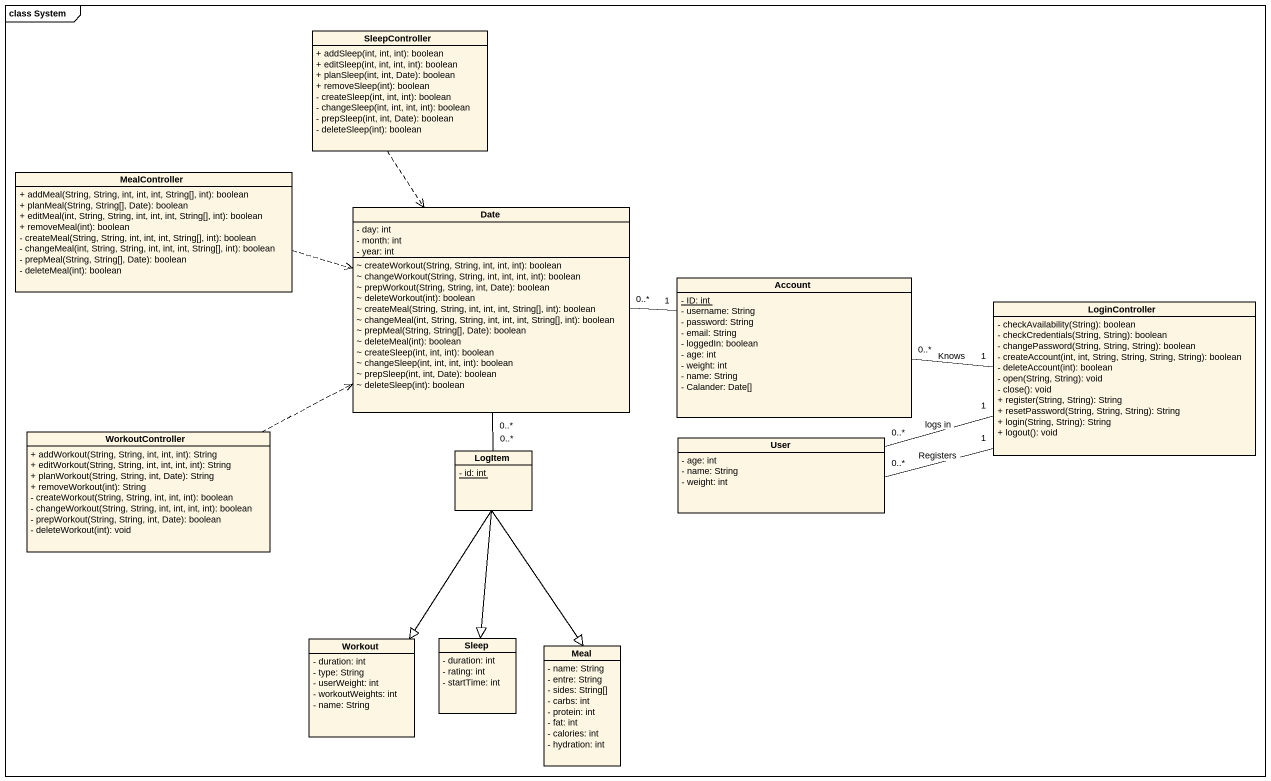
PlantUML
@startuml
mainframe class System
hide circle
hide empty members
skinparam classAttributeIconSize 0
class SleepController {
  + addSleep(int, int, int): boolean
  + editSleep(int, int, int, int): boolean
  + planSleep(int, int, Date): boolean
  + removeSleep(int): boolean
  - createSleep(int, int, int): boolean
  - changeSleep(int, int, int, int): boolean
  - prepSleep(int, int, Date): boolean
  - deleteSleep(int): boolean
}
class MealController {
  + addMeal(String, String, int, int, int, String[], int): boolean
  + planMeal(String, String[], Date): boolean
  + editMeal(int, String, String, int, int, int, String[], int): boolean
  + removeMeal(int): boolean
  - createMeal(String, String, int, int, int, String[], int): boolean
  - changeMeal(int, String, String, int, int, int, String[], int): boolean
  - prepMeal(String, String[], Date): boolean
  - deleteMeal(int): boolean
}
class Date {
  - day: int
  - month: int
  - year: int
  ~ createWorkout(String, String, int, int, int): boolean
  ~ changeWorkout(String, String, int, int, int, int): boolean
  ~ prepWorkout(String, String, int, Date): boolean
  ~ deleteWorkout(int): boolean
  ~ createMeal(String, String, int, int, int, String[], int): boolean
  ~ changeMeal(int, String, String, int, int, int, String[], int): boolean
  ~ prepMeal(String, String[], Date): boolean
  ~ deleteMeal(int): boolean
  ~ createSleep(int, int, int): boolean
  ~ changeSleep(int, int, int, int): boolean
  ~ prepSleep(int, int, Date): boolean
  ~ deleteSleep(int): boolean
}
class Account {
  {static} - ID: int
  - username: String
  - password: String
  - email: String
  - loggedIn: boolean
  - age: int
  - weight: int
  - name: String
  - Calander: Date[]
}
class LoginController {
  - checkAvailability(String): boolean
  - checkCredentials(String, String): boolean
  - changePassword(String, String, String): boolean
  - createAccount(int, int, String, String, String, String): boolean
  - deleteAccount(int): boolean
  - open(String, String): void
  - close(): void
  + register(String, String): String
  + resetPassword(String, String, String): String
  + login(String, String): String
  + logout(): void
}
class WorkoutController {
  + addWorkout(String, String, int, int, int): String
  + editWorkout(String, String, int, int, int, int): String
  + planWorkout(String, String, int, Date): String
  + removeWorkout(int): String
  - createWorkout(String, String, int, int, int): boolean
  - changeWorkout(String, String, int, int, int, int): boolean
  - prepWorkout(String, String, int, Date): boolean
  - deleteWorkout(int): void
}
class User {
  - age: int
  - name: String
  - weight: int
}
class LogItem {
  {static} - id: int
}
class Workout {
  - duration: int
  - type: String
  - userWeight: int
  - workoutWeights: int
  - name: String
}
class Sleep {
  - duration: int
  - rating: int
  - startTime: int
}
class Meal {
  - name: String
  - entre: String
  - sides: String[]
  - carbs: int
  - protein: int
  - fat: int
  - calories: int
  - hydration: int
}
SleepController ..> Date
MealController .right.> Date
Date "0..*" -right- "1" Account
Account "0..*" -right- "1" LoginController : Knows
WorkoutController .right.> Date
User "0..*" -right- "1" LoginController : logs in
User "0..*" -right- "1" LoginController : Registers
LogItem "0..*" -up- "0..*" Date
LogItem --|> Workout
LogItem --|> Sleep
LogItem --|> Meal
@enduml
